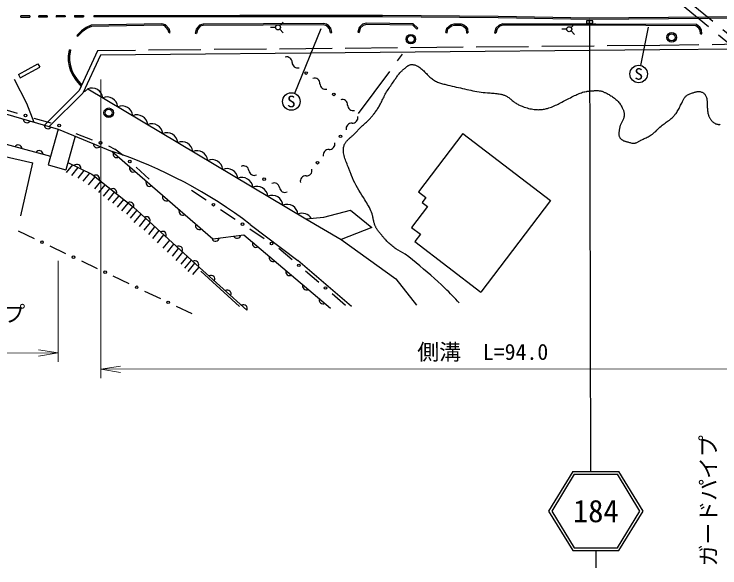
# Model space of a CAD drawing. Units: millimetres, scale not verified. Extents: x 40000 to 680000, y 20000 to 380000.
# Drawn here: x 290910 to 371663, y 232743 to 296040 of the extents above; entities that cross this region are included whole.
import ezdxf
from ezdxf.enums import TextEntityAlignment as Align

# ---------------------------------------------------------------- set-up
doc = ezdxf.new("R2010")
doc.units = ezdxf.units.MM
doc.header["$LTSCALE"] = 1000
doc.linetypes.add('DASHED', pattern=[7.5, 6, -1.5])
for name, color, linetype, lineweight in [('M-BGD', 7, 'Continuous', 25), ('M-BGD-EXST', 7, 'Continuous', 25), ('M-STR-HTXT', 7, 'Continuous', 13), ('M-STR-STRC', 7, 'Continuous', 25)]:
    doc.layers.add(name, color=color, linetype=linetype, lineweight=lineweight)
doc.styles.add('ＭＳ ゴシック', font='')
doc.styles.get('ＭＳ ゴシック').set_extended_font_data('MS Gothic')

# ---------------------------------------------------------------- blocks, each defined once
blk = doc.blocks.new('open_arrow')
at = {"color": 0, "linetype": 'Continuous', "lineweight": -2}
blk.add_lwpolyline([(7.5, 1.25), (0, 0), (7.5, -1.25)], dxfattribs=at)

msp = doc.modelspace()

# ---------------------------------------------------------------- linework, layer by layer
at = {"layer": 'M-BGD', "linetype": 'DASHED'}
for p, q in [((354662, 308620), (374746, 292043)), ((354161, 307996), (374237, 291426)), ((364781, 292456), (300453, 291856)), ((384268, 292753), (364781, 292456)), ((300453, 291856), (298356, 287301)), ((330321, 284678), (335357, 291470)), ((298356, 287301), (294374, 283355)), ((324271, 272655), (328331, 270270)), ((312262, 266646), (317450, 261938))]:
    msp.add_line(p, q, dxfattribs=at)
at = {"layer": 'M-BGD'}
for p, q in [((299724, 294773), (299141, 294513)), ((307800, 294934), (299724, 294773)), ((307783, 294784), (299757, 294623)), ((308153, 294691), (307783, 294784)), ((308234, 294825), (307800, 294934)), ((308638, 294366), (308234, 294825)), ((312139, 294792), (311914, 294568)), ((312534, 294900), (312139, 294792)), ((312554, 294750), (312216, 294658)), ((326293, 294981), (312534, 294900)), ((326275, 294831), (312554, 294750)), ((326585, 294755), (326275, 294831)), ((326646, 294894), (326293, 294981)), ((326770, 294633), (326585, 294755)), ((326870, 294747), (326646, 294894)), ((330785, 294876), (330384, 294514)), ((331220, 295003), (330785, 294876)), ((331240, 294853), (330860, 294742)), ((336587, 294945), (331220, 295003)), ((336524, 294796), (331240, 294853)), ((336996, 294318), (336524, 294796)), ((337103, 294423), (336587, 294945)), ((340413, 294427), (340869, 294826)), ((340869, 294826), (341266, 294940)), ((340942, 294691), (341286, 294790)), ((341266, 294940), (342060, 294925)), ((341286, 294790), (342030, 294775)), ((342030, 294775), (342288, 294674)), ((342060, 294925), (342361, 294806)), ((342361, 294806), (342601, 294627)), ((346394, 294783), (346028, 294443)), ((346815, 294927), (346394, 294783)), ((346840, 294777), (346473, 294651)), ((357466, 294910), (346815, 294927)), ((357465, 294760), (346840, 294777)), ((368922, 294705), (357465, 294760)), ((368971, 294855), (357466, 294910)), ((369385, 294551), (368971, 294855)), ((298609, 294136), (298100, 293615)), ((298707, 294021), (298207, 293510)), ((299141, 294513), (298609, 294136)), ((299215, 294382), (298707, 294021)), ((299757, 294623), (299215, 294382)), ((308506, 294290), (308153, 294691)), ((308637, 293894), (308506, 294290)), ((308779, 293941), (308638, 294366)), ((311753, 294319), (311631, 293846)), ((311914, 294568), (311753, 294319)), ((311893, 294258), (311777, 293808)), ((312031, 294473), (311893, 294258)), ((312216, 294658), (312031, 294473)), ((327002, 294365), (326770, 294633)), ((327138, 294437), (326870, 294747)), ((327121, 293912), (327002, 294365)), ((327121, 293912), (327266, 293950)), ((327266, 293950), (327138, 294437)), ((330384, 294514), (330240, 293965)), ((330240, 293965), (330385, 293927)), ((330518, 294433), (330385, 293927)), ((330860, 294742), (330518, 294433)), ((336996, 294318), (337103, 294423)), ((340303, 293934), (340413, 294427)), ((340449, 293901), (340549, 294347)), ((340549, 294347), (340942, 294691)), ((342288, 294674), (342489, 294524)), ((342489, 294524), (342623, 294312)), ((342601, 294627), (342767, 294365)), ((342623, 294312), (342682, 293893)), ((342767, 294365), (342830, 293914)), ((346028, 294443), (345893, 293891)), ((346163, 294364), (346039, 293855)), ((346473, 294651), (346163, 294364)), ((369273, 294447), (368922, 294705)), ((369426, 294200), (369273, 294447)), ((369574, 294246), (369385, 294551)), ((369445, 293799), (369426, 294200)), ((369595, 293806), (369574, 294246)), ((298100, 293615), (298207, 293510)), ((308637, 293894), (308779, 293941)), ((311631, 293846), (311777, 293808)), ((340303, 293934), (340449, 293901)), ((342682, 293893), (342830, 293914)), ((345893, 293891), (346039, 293855)), ((369445, 293799), (369595, 293806)), ((297201, 291966), (297106, 291244)), ((297201, 291966), (297350, 291947)), ((297350, 291947), (297256, 291230)), ((364785, 291957), (300775, 291359)), ((384274, 292153), (364785, 291957)), ((297106, 291244), (297081, 290709)), ((297256, 291230), (297232, 290722)), ((297232, 290722), (297363, 290115)), ((300775, 291359), (298772, 287010)), ((297081, 290709), (297218, 290078)), ((297218, 290078), (297376, 289552)), ((297363, 290115), (297516, 289606)), ((297376, 289552), (297589, 289108)), ((297516, 289606), (297720, 289181)), ((297589, 289108), (297997, 288463)), ((297720, 289181), (298118, 288552)), ((290902, 288589), (292312, 285860)), ((297997, 288463), (298576, 287780)), ((298118, 288552), (298646, 287931)), ((298982, 287139), (299327, 287501)), ((299327, 287501), (324271, 272655)), ((298772, 287010), (294923, 283195)), ((285467, 285916), (293569, 283590)), ((289340, 285290), (291259, 284727)), ((292312, 285860), (293155, 283709)), ((293178, 284163), (295097, 283600)), ((293569, 283590), (295947, 282896)), ((283580, 282870), (295091, 279792)), ((295947, 282896), (294817, 278798)), ((295947, 282896), (302141, 280344)), ((297878, 282100), (296815, 278247)), ((297985, 282393), (299855, 281684)), ((342259, 282399), (337163, 275738)), ((342259, 282399), (352290, 274724)), ((301725, 280975), (302451, 280605)), ((302141, 280344), (313628, 270339)), ((303394, 279873), (302451, 280605)), ((289559, 279839), (293068, 279040)), ((291688, 272984), (293068, 279040)), ((294817, 278798), (296815, 278247)), ((296920, 277949), (297621, 278804)), ((297046, 279086), (299794, 277739)), ((297522, 277605), (298252, 278495)), ((298224, 277300), (298930, 278163)), ((298826, 276962), (299558, 277855)), ((304878, 278533), (306362, 277192)), ((299437, 276517), (300185, 277431)), ((299794, 277739), (304564, 273972)), ((300138, 276056), (300840, 276913)), ((300616, 275652), (301332, 276525)), ((301136, 275223), (301861, 276107)), ((301689, 274786), (302414, 275671)), ((311211, 275914), (312876, 274807)), ((337163, 275738), (338036, 275070)), ((302209, 274415), (302914, 275276)), ((302745, 273970), (303461, 274843)), ((338036, 275070), (337611, 274515)), ((352292, 274727), (344294, 264274)), ((303240, 273542), (303974, 274438)), ((303810, 273162), (304509, 274016)), ((312140, 267071), (304564, 273972)), ((338218, 274050), (336393, 271664)), ((337611, 274515), (338218, 274050)), ((304231, 272701), (304969, 273603)), ((304660, 272223), (305439, 273174)), ((314542, 273700), (316208, 272593)), ((314542, 273700), (316208, 272593)), ((314542, 273700), (316208, 272593)), ((314542, 273700), (316208, 272593)), ((326342, 272823), (329380, 273633)), ((329380, 273633), (331823, 271646)), ((305254, 271761), (305996, 272667)), ((305782, 271341), (306496, 272212)), ((324271, 272655), (326342, 272823)), ((306310, 270854), (307026, 271729)), ((317873, 271486), (319539, 270379)), ((317873, 271486), (319539, 270379)), ((317873, 271486), (319539, 270379)), ((317873, 271486), (319539, 270379)), ((317935, 271985), (323362, 267861)), ((331823, 271646), (328331, 270270)), ((336393, 271664), (337406, 270889)), ((291391, 271270), (293197, 270410)), ((291391, 271270), (293197, 270410)), ((291391, 271270), (293197, 270410)), ((291391, 271270), (293197, 270410)), ((306764, 270393), (307503, 271295)), ((307309, 269915), (308039, 270806)), ((313628, 270339), (317203, 270828)), ((317203, 270828), (327114, 262441)), ((337406, 270889), (336757, 270041)), ((307969, 269280), (308715, 270191)), ((308464, 268843), (309203, 269746)), ((328331, 270270), (334591, 265769)), ((336757, 270041), (344294, 264274)), ((295002, 269549), (296808, 268689)), ((295002, 269549), (296808, 268689)), ((295002, 269549), (296808, 268689)), ((295002, 269549), (296808, 268689)), ((309017, 268381), (309737, 269260)), ((321205, 269272), (322728, 267975)), ((309454, 267878), (310223, 268817)), ((310024, 267450), (310750, 268337)), ((298613, 267829), (300419, 266968)), ((298613, 267829), (300419, 266968)), ((298613, 267829), (300419, 266968)), ((298613, 267829), (300419, 266968)), ((310436, 267005), (311195, 267931)), ((310832, 266617), (311604, 267559)), ((329525, 262634), (323362, 267861)), ((311360, 266263), (312072, 267132)), ((312140, 267071), (317553, 262212)), ((324251, 266679), (325774, 265383)), ((302224, 266108), (304030, 265248)), ((334591, 265769), (336966, 262772)), ((305835, 264387), (307641, 263527)), ((327297, 264087), (328820, 262790)), ((309446, 262667), (311252, 261807))]:
    msp.add_line(p, q, dxfattribs=at)
for points in [[(334602, 269205), (334482, 269297), (334363, 269390), (334244, 269483), (334127, 269577), (334011, 269673), (333896, 269770), (333784, 269870), (333674, 269971), (333568, 270076), (333464, 270184), (333407, 270246), (333351, 270309), (333295, 270373), (333241, 270438), (333187, 270503), (333133, 270568), (333079, 270634), (333025, 270700), (332971, 270766), (332916, 270831), (332856, 270902), (332796, 270973), (332736, 271044), (332677, 271116), (332618, 271188), (332561, 271261), (332506, 271335), (332452, 271410), (332402, 271487), (332354, 271565), (332315, 271637), (332279, 271709), (332245, 271783), (332213, 271859), (332183, 271935), (332156, 272012), (332131, 272091), (332107, 272169), (332086, 272249), (332066, 272328), (332050, 272396), (332036, 272464), (332022, 272532), (332008, 272600), (331995, 272668), (331982, 272736), (331968, 272804), (331953, 272871), (331938, 272938), (331922, 273005), (331867, 273196), (331801, 273384), (331726, 273568), (331644, 273750), (331554, 273930), (331458, 274108), (331358, 274284), (331255, 274458), (331149, 274632), (331042, 274805), (330871, 275080), (330702, 275356), (330534, 275631), (330370, 275907), (330209, 276184), (330054, 276464), (329904, 276746), (329761, 277031), (329626, 277319), (329500, 277612), (329461, 277709), (329422, 277806), (329384, 277904), (329347, 278002), (329310, 278100), (329274, 278198), (329237, 278297), (329200, 278395), (329163, 278493), (329125, 278591), (329063, 278748), (329000, 278905), (328938, 279062), (328877, 279220), (328820, 279378), (328766, 279538), (328718, 279700), (328675, 279864), (328641, 280030), (328615, 280200), (328604, 280299), (328597, 280399), (328594, 280499), (328596, 280600), (328603, 280699), (328615, 280797), (328632, 280894), (328656, 280988), (328687, 281080), (328724, 281169), (328755, 281230), (328789, 281289), (328826, 281346), (328865, 281402), (328907, 281456), (328951, 281509), (328997, 281561), (329045, 281611), (329093, 281661), (329143, 281709), (329207, 281770), (329272, 281830), (329337, 281888), (329403, 281946), (329469, 282003), (329535, 282060), (329600, 282118), (329665, 282176), (329729, 282234), (329793, 282294), (329860, 282360), (329925, 282427), (329990, 282495), (330055, 282564), (330119, 282633), (330183, 282702), (330247, 282772), (330311, 282841), (330376, 282910), (330442, 282977), (330552, 283085), (330664, 283191), (330777, 283294), (330892, 283397), (331006, 283499), (331121, 283602), (331235, 283705), (331348, 283809), (331458, 283915), (331566, 284025), (331625, 284088), (331684, 284153), (331742, 284218), (331800, 284285), (331856, 284352), (331911, 284420), (331966, 284488), (332020, 284558), (332074, 284627), (332127, 284697), (332196, 284789), (332265, 284883), (332332, 284976), (332398, 285071), (332463, 285166), (332527, 285262), (332589, 285359), (332650, 285457), (332709, 285556), (332766, 285656), (332838, 285789), (332907, 285923), (332975, 286058), (333041, 286195), (333106, 286331), (333172, 286468), (333238, 286604), (333305, 286739), (333375, 286873), (333446, 287006), (333531, 287152), (333619, 287297), (333710, 287439), (333804, 287581), (333899, 287721), (333996, 287861), (334093, 288001), (334191, 288140), (334289, 288281), (334385, 288422), (334447, 288514), (334509, 288607), (334571, 288700), (334634, 288792), (334697, 288883), (334761, 288973), (334826, 289062), (334894, 289149), (334963, 289234), (335035, 289317), (335097, 289383), (335160, 289448), (335225, 289511), (335292, 289574), (335360, 289635), (335429, 289695), (335500, 289755), (335571, 289815), (335644, 289875), (335717, 289935), (335764, 289974), (335812, 290013), (335861, 290051), (335910, 290087), (335960, 290122), (336011, 290155), (336063, 290184), (336115, 290210), (336169, 290233), (336225, 290250), (336296, 290266), (336370, 290274), (336445, 290276), (336521, 290271), (336597, 290261), (336674, 290245), (336750, 290225), (336825, 290200), (336899, 290172), (336971, 290141), (337103, 290076), (337227, 290002), (337345, 289921), (337458, 289833), (337567, 289741), (337673, 289644), (337776, 289544), (337877, 289442), (337978, 289339), (338079, 289235), (338176, 289136), (338275, 289038), (338375, 288942), (338477, 288849), (338581, 288758), (338687, 288671), (338796, 288589), (338908, 288511), (339023, 288439), (339141, 288373), (339249, 288320), (339360, 288271), (339473, 288227), (339587, 288186), (339704, 288149), (339822, 288115), (339940, 288083), (340060, 288052), (340180, 288023), (340299, 287994), (340541, 287936), (340781, 287879), (341021, 287822), (341260, 287766), (341499, 287710), (341737, 287654), (341976, 287600), (342215, 287545), (342454, 287492), (342694, 287439), (342928, 287388), (343163, 287339), (343399, 287291), (343635, 287245), (343872, 287202), (344109, 287162), (344346, 287126), (344585, 287095), (344823, 287067), (345063, 287046), (345214, 287034), (345366, 287025), (345518, 287016), (345670, 287006), (345821, 286996), (345973, 286983), (346124, 286968), (346275, 286948), (346425, 286924), (346575, 286895), (346653, 286877), (346731, 286858), (346809, 286836), (346885, 286812), (346961, 286786), (347036, 286758), (347110, 286727), (347183, 286693), (347253, 286657), (347323, 286618), (347412, 286562), (347499, 286501), (347584, 286437), (347667, 286370), (347749, 286301), (347830, 286232), (347912, 286163), (347994, 286094), (348078, 286027), (348163, 285964), (348252, 285902), (348343, 285844), (348436, 285789), (348531, 285738), (348627, 285689), (348725, 285642), (348825, 285598), (348925, 285556), (349027, 285515), (349129, 285477), (349287, 285419), (349446, 285366), (349607, 285316), (349768, 285271), (349931, 285231), (350094, 285197), (350259, 285168), (350424, 285145), (350589, 285129), (350755, 285121), (350875, 285119), (350994, 285122), (351114, 285128), (351233, 285137), (351352, 285151), (351471, 285168), (351589, 285188), (351706, 285212), (351823, 285239), (351938, 285269), (352094, 285315), (352249, 285367), (352401, 285423), (352552, 285484), (352702, 285548), (352850, 285615), (352998, 285685), (353144, 285757), (353289, 285831), (353434, 285905), (353595, 285989), (353755, 286072), (353915, 286157), (354074, 286241), (354234, 286324), (354394, 286408), (354555, 286490), (354717, 286572), (354879, 286653), (355043, 286732), (355170, 286792), (355298, 286851), (355427, 286908), (355557, 286962), (355688, 287013), (355819, 287061), (355952, 287104), (356086, 287142), (356220, 287175), (356356, 287203), (356422, 287214), (356488, 287223), (356555, 287232), (356621, 287239), (356688, 287246), (356755, 287252), (356823, 287257), (356890, 287262), (356958, 287267), (357026, 287273), (357128, 287280), (357229, 287288), (357331, 287295), (357433, 287300), (357534, 287303), (357635, 287302), (357736, 287299), (357835, 287291), (357934, 287278), (358031, 287259), (358107, 287240), (358181, 287218), (358255, 287192), (358329, 287164), (358402, 287133), (358474, 287100), (358546, 287066), (358618, 287030), (358689, 286993), (358760, 286956), (358868, 286898), (358976, 286840), (359082, 286780), (359187, 286718), (359291, 286655), (359392, 286589), (359492, 286521), (359589, 286450), (359683, 286376), (359775, 286297), (359862, 286216), (359946, 286131), (360027, 286042), (360105, 285949), (360179, 285854), (360249, 285755), (360316, 285654), (360379, 285550), (360439, 285444), (360495, 285335), (360529, 285265), (360561, 285193), (360590, 285121), (360618, 285049), (360642, 284975), (360664, 284901), (360682, 284826), (360696, 284751), (360706, 284675), (360712, 284598), (360714, 284546), (360713, 284493), (360710, 284440), (360705, 284387), (360699, 284335), (360690, 284282), (360679, 284230), (360666, 284179), (360651, 284128), (360634, 284078), (360604, 283999), (360570, 283922), (360533, 283847), (360494, 283772), (360454, 283698), (360414, 283624), (360375, 283550), (360337, 283475), (360302, 283400), (360271, 283323), (360249, 283261), (360229, 283199), (360212, 283135), (360197, 283071), (360183, 283006), (360171, 282940), (360160, 282874), (360150, 282807), (360141, 282740), (360132, 282673), (360125, 282614), (360118, 282554), (360112, 282495), (360107, 282436), (360105, 282377), (360105, 282319), (360108, 282261), (360115, 282204), (360126, 282147), (360141, 282092), (360158, 282045), (360178, 281999), (360202, 281955), (360228, 281912), (360258, 281870), (360289, 281830), (360323, 281793), (360359, 281757), (360397, 281724), (360436, 281693), (360488, 281658), (360541, 281627), (360597, 281599), (360654, 281575), (360712, 281553), (360771, 281532), (360832, 281513), (360893, 281495), (360955, 281477), (361017, 281459), (361112, 281431), (361207, 281402), (361303, 281374), (361398, 281348), (361493, 281326), (361587, 281308), (361680, 281295), (361773, 281290), (361864, 281292), (361954, 281303), (362024, 281320), (362093, 281342), (362161, 281368), (362228, 281399), (362296, 281433), (362363, 281470), (362429, 281508), (362496, 281547), (362563, 281586), (362630, 281625), (362750, 281689), (362871, 281749), (362992, 281807), (363113, 281863), (363234, 281918), (363353, 281974), (363471, 282032), (363586, 282092), (363699, 282155), (363809, 282224), (363943, 282318), (364073, 282420), (364198, 282529), (364321, 282642), (364442, 282758), (364562, 282876), (364683, 282995), (364805, 283111), (364930, 283225), (365058, 283334), (365172, 283425), (365288, 283511), (365406, 283595), (365526, 283678), (365645, 283761), (365763, 283844), (365880, 283928), (365995, 284016), (366106, 284107), (366214, 284203), (366261, 284249), (366307, 284295), (366353, 284343), (366397, 284392), (366440, 284441), (366483, 284492), (366524, 284543), (366565, 284595), (366604, 284647), (366643, 284700), (366719, 284810), (366792, 284921), (366862, 285035), (366928, 285150), (366993, 285267), (367055, 285385), (367116, 285505), (367175, 285627), (367234, 285750), (367292, 285874), (367330, 285957), (367368, 286040), (367407, 286121), (367448, 286202), (367491, 286281), (367536, 286358), (367584, 286432), (367635, 286502), (367690, 286568), (367749, 286629), (367820, 286690), (367896, 286746), (367976, 286796), (368061, 286842), (368149, 286884), (368240, 286923), (368332, 286959), (368427, 286993), (368522, 287026), (368618, 287059), (368692, 287084), (368765, 287108), (368839, 287131), (368912, 287151), (368985, 287169), (369059, 287184), (369132, 287194), (369206, 287200), (369279, 287199), (369353, 287193), (369424, 287180), (369494, 287161), (369564, 287137), (369632, 287106), (369698, 287071), (369761, 287031), (369820, 286987), (369876, 286938), (369927, 286886), (369973, 286830), (370025, 286753), (370068, 286672), (370104, 286586), (370132, 286497), (370154, 286406), (370171, 286312), (370183, 286216), (370192, 286119), (370198, 286021), (370203, 285924), (370208, 285786), (370212, 285649), (370216, 285513), (370221, 285379), (370229, 285245), (370239, 285113), (370253, 284982), (370272, 284853), (370296, 284724), (370328, 284597), (370347, 284533), (370368, 284469), (370390, 284406), (370416, 284344), (370443, 284282), (370472, 284221), (370504, 284161), (370539, 284102), (370575, 284043), (370615, 283986), (370670, 283913), (370729, 283843), (370792, 283777), (370858, 283714), (370928, 283656), (371001, 283604), (371078, 283557), (371156, 283518), (371238, 283486), (371321, 283461), (371374, 283451), (371427, 283443), (371481, 283439), (371535, 283437), (371590, 283438), (371645, 283441), (371700, 283446)], [(341849, 263031), (341648, 263241), (341447, 263451), (341245, 263660), (341042, 263869), (340839, 264077), (340635, 264284), (340430, 264490), (340223, 264695), (340015, 264898), (339805, 265099), (339407, 265471), (339004, 265836), (338595, 266197), (338181, 266552), (337764, 266903), (337343, 267251), (336920, 267596), (336495, 267938), (336068, 268280), (335641, 268620)]]:
    msp.add_lwpolyline(points, dxfattribs=at)
for centre, radius in [((336302, 293178), 550), ((336302, 293178), 400), ((366156, 293382), 550), ((366156, 293382), 400), ((324312, 289303), 150), ((327485, 286868), 150), ((301739, 284761), 550), ((301739, 284761), 400), ((292218, 284445), 150), ((296056, 283318), 150), ((328259, 282071), 150), ((300790, 281329), 150), ((304136, 279203), 150), ((325632, 279054), 150), ((319523, 277179), 150), ((313709, 274254), 150), ((313709, 274254), 150), ((313709, 274254), 150), ((313709, 274254), 150), ((317041, 272039), 150), ((317041, 272039), 150), ((317041, 272039), 150), ((317041, 272039), 150), ((294100, 269979), 150), ((294100, 269979), 150), ((294100, 269979), 150), ((294100, 269979), 150), ((320372, 269825), 150), ((297711, 268259), 150), ((297711, 268259), 150), ((297711, 268259), 150), ((297711, 268259), 150), ((323489, 267327), 150), ((301322, 266538), 150), ((304933, 264818), 150), ((326535, 264735), 150), ((308544, 263097), 150)]:
    msp.add_circle(centre, radius, dxfattribs=at)
for centre, radius, start, end in [((322101, 290528), 625, 359.3546, 105.61481), ((323351, 290514), 625, 179.3546, 285.61481), ((325274, 288093), 625, 359.3546, 105.61481), ((299802, 286346), 1250, 6.10972, 112.36993), ((326524, 288078), 625, 179.3546, 285.61481), ((301521, 285323), 1250, 6.10972, 112.36993), ((328446, 285657), 625, 359.3546, 105.61481), ((303240, 284300), 1250, 6.10972, 112.36993), ((329696, 285643), 625, 179.3546, 285.61481), ((304958, 283277), 1250, 6.10972, 112.36993), ((329618, 284203), 625, 265.82218, 12.08239), ((292382, 284068), 439, 182.41681, 325.43236), ((306677, 282254), 1250, 6.10972, 112.36993), ((329527, 282956), 625, 85.82218, 192.08239), ((294785, 283376), 439, 182.41681, 325.43236), ((308395, 281231), 1250, 6.10972, 112.36993), ((291373, 280642), 439, 3.51873, 146.53428), ((300414, 281206), 439, 176.10424, 319.11979), ((310114, 280208), 1250, 6.10972, 112.36993), ((326991, 281186), 625, 265.82218, 12.08239), ((293788, 279996), 439, 3.51873, 146.53428), ((285350, 229520), 53526, 52.49993, 71.7183), ((302666, 280072), 439, 157.43782, 300.45337), ((311833, 279185), 1250, 6.10972, 112.36993), ((326900, 279939), 625, 85.82218, 192.08239), ((313551, 278162), 1250, 6.10972, 112.36993), ((298107, 278411), 439, 352.38622, 135.40177), ((304551, 278430), 439, 157.43782, 300.45337), ((317156, 278067), 625, 7.77148, 114.03169), ((315270, 277140), 1250, 6.10972, 112.36993), ((318394, 278236), 625, 187.77148, 294.03169), ((324365, 278169), 625, 265.82218, 12.08239), ((300249, 277203), 439, 340.18735, 123.2029), ((316989, 276117), 1250, 6.10972, 112.36993), ((324273, 276923), 625, 85.82218, 192.08239), ((306436, 276788), 439, 157.43782, 300.45337), ((318707, 275094), 1250, 6.10972, 112.36993), ((320651, 276122), 625, 7.77148, 114.03169), ((321889, 276291), 625, 187.77148, 294.03169), ((302211, 275653), 439, 340.18735, 123.2029), ((308322, 275146), 439, 157.43782, 300.45337), ((320426, 274071), 1250, 6.10972, 112.36993), ((304173, 274103), 439, 340.18735, 123.2029), ((322145, 273048), 1250, 6.10972, 112.36993), ((310207, 273504), 439, 157.43782, 300.45337), ((323863, 272025), 1250, 33.07163, 112.36993), ((306036, 272451), 439, 336.33441, 119.34996), ((312092, 271862), 439, 157.43782, 300.45337), ((307889, 270773), 439, 336.33441, 119.34996), ((316424, 270863), 439, 206.2878, 349.30335), ((313948, 270523), 439, 206.2878, 349.30335), ((318616, 269815), 439, 158.25295, 301.2685), ((309742, 269096), 439, 336.33441, 119.34996), ((320524, 268200), 439, 158.25295, 301.2685), ((311595, 267418), 439, 336.33441, 119.34996), ((322433, 266585), 439, 158.25295, 301.2685), ((313449, 265740), 439, 336.33441, 119.34996), ((324341, 264970), 439, 158.25295, 301.2685), ((315302, 264062), 439, 336.33441, 119.34996), ((326250, 263355), 439, 158.25295, 301.2685), ((317155, 262384), 439, 336.33441, 119.34996)]:
    msp.add_arc(centre, radius, start, end, dxfattribs=at)
at = {"layer": 'M-BGD-EXST'}
for p, q in [((321305, 294728), (321710, 295133)), ((354634, 294522), (355039, 294927)), ((356758, 295277), (356383, 295273)), ((356383, 295273), (356386, 295023)), ((356386, 295023), (357135, 295031)), ((357133, 295281), (356758, 295277)), ((356769, 294277), (356758, 295277)), ((357135, 295031), (357133, 295281)), ((320816, 294525), (320243, 294525)), ((321305, 294323), (321710, 293918)), ((326010, 294376), (323000, 286979)), ((354145, 294319), (353572, 294319)), ((354634, 294117), (355039, 293712)), ((363450, 294556), (362571, 290183)), ((335641, 268620), (334602, 269205))]:
    msp.add_line(p, q, dxfattribs=at)
for centre, radius in [((321102, 294525), 286), ((354431, 294319), 286), ((362374, 289202), 1000), ((322623, 286052), 1000)]:
    msp.add_circle(centre, radius, dxfattribs=at)
at = {"layer": 'M-STR-HTXT'}
for p, q in [((300833, 288558), (300851, 254442)), ((295955, 267852), (295961, 256307)), ((273647, 257295), (295961, 257307)), ((300851, 255442), (395026, 255492))]:
    msp.add_line(p, q, dxfattribs=at)
at = {"layer": 'M-STR-STRC'}
for p, q in [((292694, 295839), (291674, 295833)), ((291675, 295683), (291674, 295833)), ((291675, 295683), (292695, 295689)), ((292694, 295839), (292695, 295689)), ((294691, 295850), (293723, 295845)), ((293723, 295695), (293723, 295845)), ((294692, 295700), (293723, 295695)), ((294691, 295850), (294692, 295700)), ((296753, 295862), (295724, 295856)), ((295724, 295856), (295725, 295706)), ((296754, 295712), (295725, 295706)), ((296753, 295862), (296754, 295712)), ((297834, 295868), (298834, 295874)), ((297834, 295868), (297835, 295718)), ((297835, 295718), (298835, 295724)), ((298834, 295874), (298835, 295724)), ((316726, 295892), (300036, 295862)), ((300036, 295862), (300036, 295712)), ((316726, 295742), (300036, 295712)), ((333045, 295871), (316726, 295892)), ((333044, 295721), (316726, 295742)), ((346284, 295611), (333044, 295721)), ((346286, 295761), (333045, 295871)), ((356710, 295437), (346284, 295611)), ((356711, 295587), (346286, 295761)), ((370338, 295677), (356711, 295587)), ((395498, 295951), (370338, 295677)), ((395500, 295801), (370339, 295527)), ((370339, 295527), (356710, 295437)), ((356886, 243743), (356769, 294277)), ((291394, 289154), (293641, 290364)), ((291607, 288758), (293855, 289968)), ((293641, 290364), (293855, 289968)), ((291394, 289154), (291607, 288758)), ((354831, 243743), (352067, 239243)), ((354998, 243443), (352419, 239243)), ((354831, 243743), (360103, 243743)), ((354998, 243443), (359935, 243443)), ((362515, 239243), (359935, 243443)), ((362867, 239243), (360103, 243743)), ((352067, 239243), (354831, 234743)), ((352419, 239243), (354998, 235043)), ((359935, 235043), (362515, 239243)), ((360103, 234743), (362867, 239243)), ((354998, 235043), (359935, 235043)), ((354831, 234743), (360103, 234743)), ((357467, 234743), (357467, 232743))]:
    msp.add_line(p, q, dxfattribs=at)

# ---------------------------------------------------------------- block references
at = {"layer": 'M-STR-HTXT', "xscale": 300, "yscale": 300, "rotation": 180}
msp.add_blockref('open_arrow', (295961, 257307), dxfattribs=at)
at = {"layer": 'M-STR-HTXT', "xscale": 300, "yscale": 300}
msp.add_blockref('open_arrow', (300851, 255442), dxfattribs=at)

# ---------------------------------------------------------------- texts
at = {"layer": 'M-BGD-EXST', "style": 'ＭＳ ゴシック', "width": 1.1}
for p in [(362374, 289202), (322623, 286052)]:
    msp.add_text('S', height=1320, rotation=0.03, dxfattribs=at).set_placement(p, align=Align.MIDDLE_CENTER)
at = {"layer": 'M-STR-HTXT', "style": 'ＭＳ ゴシック'}
for s, rotation, p in [('ガードパイプ', 0.03, (284682, 260301)), ('側溝\u3000L=94.0', 0.03, (344535, 255965)), ('ガードパイプ', 90.03, (371819, 240411))]:
    msp.add_text(s, height=1833, rotation=rotation, dxfattribs=at).set_placement(p, align=Align.BOTTOM_CENTER)
at = {"layer": 'M-STR-STRC', "style": 'ＭＳ ゴシック'}
msp.add_text('184', height=2566, dxfattribs=at).set_placement((357467, 239243), align=Align.MIDDLE_CENTER)

doc.saveas('drawing.dxf')
